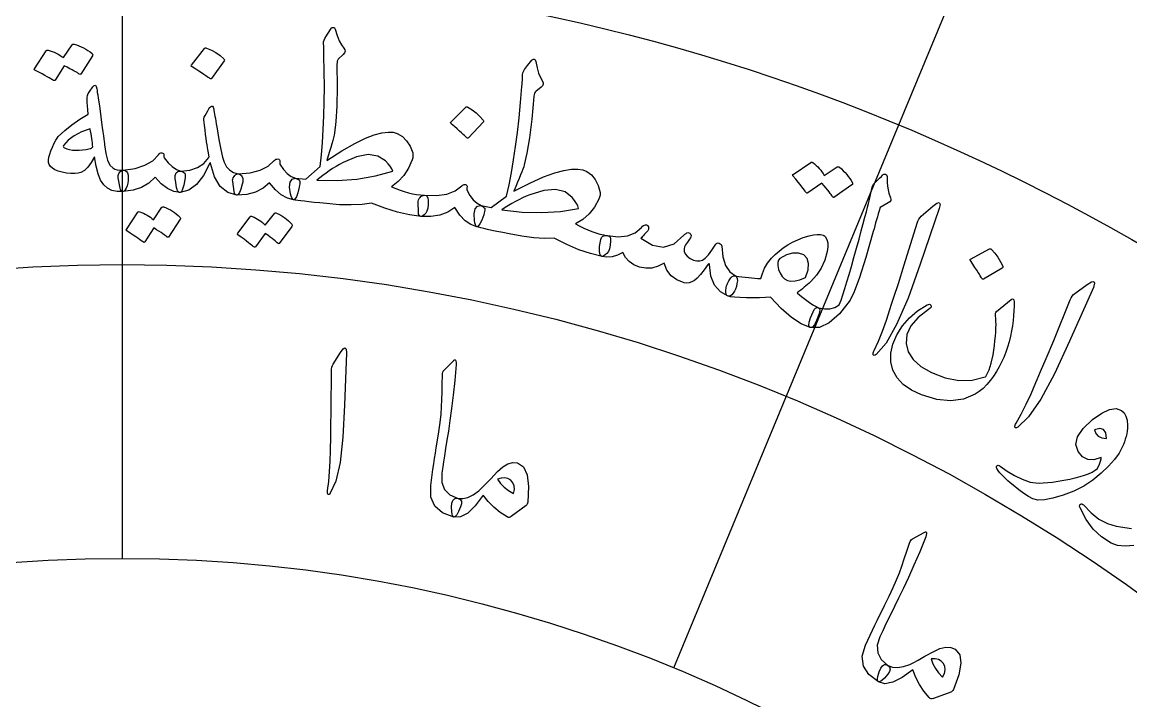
# Model space of a CAD drawing. Header units: millimetres. Extents: x -65 to 65, y -65 to 84.
# Drawn here: x -1.52 to 15.3, y 19.7 to 30 of the extents above; entities that cross this region are included whole.
import ezdxf

# ---------------------------------------------------------------- set-up
doc = ezdxf.new("R2010")
doc.units = ezdxf.units.MM
for name, color, linetype in [('ENGRAVE', 7, 'Continuous'), ('ENGRAVE_FINE', 8, 'Continuous'), ('GUIDE', 3, 'Continuous'), ('TEXT', 5, 'Continuous')]:
    doc.layers.add(name, color=color, linetype=linetype)

msp = doc.modelspace()

# ---------------------------------------------------------------- linework, layer by layer
at = {"layer": 'ENGRAVE'}
for radius in [57.525, 48.6086, 39.6922, 30.7759, 21.8595]:
    msp.add_circle((0, 0), radius, dxfattribs=at)
at = {"layer": 'ENGRAVE_FINE'}
for points in [[(15.1896, 36.6709), (11.7774, 28.4332)], [(0, 30.7759), (0, 21.8595)], [(11.7774, 28.4332), (8.3653, 20.1955)]]:
    msp.add_lwpolyline(points, dxfattribs=at)
for radius in [53.0668, 44.1504, 35.2341, 26.3177]:
    msp.add_circle((0, 0), radius, dxfattribs=at)
at = {"layer": 'GUIDE'}
msp.add_circle((0, 0), 59.475, dxfattribs=at)
at = {"layer": 'TEXT'}
for points in [[(3.7847, 27.2523), (3.6383, 27.232), (3.4752, 27.2241), (3.2952, 27.2282), (3.0981, 27.244), (2.9995, 27.2537), (2.9112, 27.2628), (2.8333, 27.2715), (2.7659, 27.2798), (2.7088, 27.2873), (2.662, 27.2938), (2.6255, 27.2991), (2.5994, 27.3034), (2.5863, 27.3126), (2.5744, 27.3304), (2.5637, 27.3566), (2.5543, 27.3914), (2.5392, 27.4954), (2.5467, 27.5695), (2.5771, 27.6138), (2.6303, 27.6281), (2.7838, 27.6167), (3.0026, 27.8089), (3.0215, 27.9863), (3.0374, 28.1733), (3.05, 28.3697), (3.0593, 28.5755), (3.0652, 28.7906), (3.0675, 29.0147), (3.0662, 29.2478), (3.0611, 29.49), (3.0609, 29.5246), (3.0606, 29.5556), (3.0602, 29.583), (3.0597, 29.6067), (3.0587, 29.6269), (3.0572, 29.6434), (3.055, 29.6564), (3.0522, 29.6658), (3.0558, 29.7), (3.0765, 29.7507), (3.1145, 29.8178), (3.17, 29.9013), (3.1773, 29.9101), (3.1852, 29.9161), (3.1939, 29.9192), (3.2032, 29.9196), (3.2122, 29.917), (3.2199, 29.9114), (3.2263, 29.9028), (3.2313, 29.8911), (3.262, 29.7968), (3.294, 29.7174), (3.3275, 29.6528), (3.3625, 29.603), (3.3773, 29.5804), (3.3805, 29.5572), (3.372, 29.5336), (3.3519, 29.5094), (3.2783, 29.4375), (3.2691, 29.4253), (3.2626, 29.4082), (3.259, 29.3863), (3.2582, 29.3595), (3.2618, 29.0145), (3.2562, 28.7252), (3.2421, 28.4915), (3.2197, 28.3135), (3.2134, 28.282), (3.2045, 28.2446), (3.1932, 28.2013), (3.1793, 28.1521), (3.1633, 28.0973), (3.1453, 28.037), (3.1253, 27.9712), (3.1035, 27.8999), (3.3305, 28.0446), (3.527, 28.1573), (3.692, 28.2387), (3.8246, 28.2894), (3.938, 28.3179), (4.0341, 28.3307), (4.1127, 28.3279), (4.1737, 28.3096), (4.2501, 28.2641), (4.3146, 28.1995), (4.367, 28.1161), (4.4073, 28.0137), (4.4116, 27.994), (4.4115, 27.9699), (4.407, 27.9415), (4.3982, 27.9087), (4.3434, 27.7827), (4.2732, 27.6724), (4.1876, 27.5776), (4.0867, 27.4982), (4.1511, 27.4717), (4.215, 27.4481), (4.2784, 27.4274), (4.3412, 27.4096), (4.4037, 27.3949), (4.4657, 27.3836), (4.5274, 27.3756), (4.5888, 27.3711), (4.6111, 27.3659), (4.6273, 27.3517), (4.6374, 27.3284), (4.6414, 27.296), (4.6421, 27.2295), (4.6361, 27.1747), (4.6236, 27.1316), (4.6045, 27.1001), (4.5819, 27.0766), (4.5627, 27.0603), (4.5471, 27.0512), (4.5349, 27.0494), (4.3582, 27.0729), (4.1745, 27.1147), (3.9835, 27.1745), (3.7847, 27.2523)], [(-0.7613, 29.6568), (-0.7567, 29.6614), (-0.75, 29.6643), (-0.7415, 29.6655), (-0.7309, 29.6648), (-0.6929, 29.6524), (-0.6562, 29.6385), (-0.6206, 29.6231), (-0.5862, 29.6064), (-0.5528, 29.588), (-0.5201, 29.5678), (-0.4882, 29.5457), (-0.457, 29.5217), (-0.4509, 29.5143), (-0.4482, 29.5064), (-0.4487, 29.498), (-0.4526, 29.4891), (-0.6293, 29.2104), (-0.6341, 29.2067), (-0.6414, 29.2065), (-0.6512, 29.2099), (-0.6633, 29.2169), (-0.6717, 29.2234), (-0.6854, 29.2322), (-0.7043, 29.2435), (-0.7284, 29.257), (-0.7581, 29.2732), (-0.7936, 29.292), (-0.8348, 29.3137), (-0.8819, 29.338), (-1.0182, 29.1197), (-1.0245, 29.1129), (-1.0329, 29.111), (-1.0434, 29.114), (-1.0559, 29.1219), (-1.0667, 29.1288), (-1.0838, 29.139), (-1.1071, 29.1527), (-1.1367, 29.1697), (-1.1731, 29.19), (-1.2167, 29.2136), (-1.2677, 29.2404), (-1.3259, 29.2705), (-1.3321, 29.2757), (-1.3349, 29.281), (-1.3345, 29.2865), (-1.3307, 29.2921), (-1.1559, 29.5642), (-1.1513, 29.569), (-1.1448, 29.5719), (-1.1362, 29.5732), (-1.1257, 29.5727), (-1.0934, 29.564), (-1.062, 29.5537), (-1.0315, 29.5418), (-1.002, 29.5282), (-0.9734, 29.5131), (-0.9457, 29.4969), (-0.919, 29.4795), (-0.8932, 29.461)], [(1.249, 29.6004), (1.254, 29.6047), (1.2608, 29.6071), (1.2694, 29.6077), (1.2799, 29.6063), (1.3528, 29.5745), (1.4209, 29.5364), (1.4843, 29.492), (1.5429, 29.4413), (1.5485, 29.4338), (1.5507, 29.4264), (1.5496, 29.4192), (1.5452, 29.4122), (1.3541, 29.1459), (1.3472, 29.1396), (1.3387, 29.1384), (1.3285, 29.1423), (1.3167, 29.1512), (1.3064, 29.1589), (1.2902, 29.1705), (1.268, 29.186), (1.2399, 29.2054), (1.2052, 29.2286), (1.1636, 29.2557), (1.1149, 29.2866), (1.0592, 29.3213), (1.0519, 29.327), (1.0483, 29.3325), (1.0485, 29.338), (1.0524, 29.3433)], [(6.554, 26.7219), (6.4064, 26.7166), (6.2433, 26.7254), (6.0647, 26.748), (5.8702, 26.7839), (5.7731, 26.8036), (5.6862, 26.8217), (5.6097, 26.8383), (5.5434, 26.8534), (5.4874, 26.8668), (5.4415, 26.878), (5.4057, 26.887), (5.3802, 26.894), (5.3681, 26.9045), (5.3581, 26.9234), (5.3502, 26.9506), (5.3444, 26.9861), (5.34, 27.0911), (5.355, 27.1641), (5.3898, 27.205), (5.4442, 27.2138), (5.5957, 27.1868), (5.833, 27.3555), (5.87, 27.5301), (5.9049, 27.7145), (5.9375, 27.9085), (5.9679, 28.1123), (5.9958, 28.3257), (6.021, 28.5484), (6.0436, 28.7804), (6.0632, 29.0218), (6.0667, 29.0563), (6.0695, 29.0872), (6.0719, 29.1144), (6.0738, 29.1381), (6.0749, 29.1582), (6.0751, 29.1749), (6.0743, 29.188), (6.0725, 29.1976), (6.0795, 29.2313), (6.1053, 29.2796), (6.15, 29.3425), (6.2137, 29.4198), (6.2219, 29.4278), (6.2304, 29.4329), (6.2393, 29.4352), (6.2486, 29.4346), (6.2573, 29.4312), (6.2644, 29.4248), (6.2698, 29.4155), (6.2737, 29.4034), (6.2945, 29.3065), (6.3182, 29.2242), (6.3449, 29.1565), (6.3747, 29.1034), (6.3871, 29.0794), (6.3879, 29.056), (6.377, 29.0334), (6.3545, 29.0114), (6.274, 28.9473), (6.2635, 28.9362), (6.2554, 28.9199), (6.2495, 28.8984), (6.246, 28.8718), (6.2142, 28.5283), (6.1791, 28.241), (6.1411, 28.0101), (6.1007, 27.8353), (6.0911, 27.8046), (6.0785, 27.7683), (6.0628, 27.7264), (6.044, 27.6789), (6.0224, 27.626), (5.9983, 27.5678), (5.9717, 27.5044), (5.9427, 27.4357), (6.1833, 27.5564), (6.3903, 27.6484), (6.5628, 27.7125), (6.6999, 27.7494), (6.8156, 27.7662), (6.9125, 27.7691), (6.9904, 27.7582), (7.0492, 27.7337), (7.1206, 27.6807), (7.1781, 27.6099), (7.2217, 27.5215), (7.2513, 27.4155), (7.2536, 27.3955), (7.251, 27.3715), (7.2437, 27.3437), (7.2315, 27.312), (7.1642, 27.1923), (7.083, 27.0897), (6.9881, 27.0042), (6.8796, 26.9355), (6.941, 26.9025), (7.0021, 26.8725), (7.0631, 26.8455), (7.1238, 26.8213), (7.1844, 26.8003), (7.245, 26.7827), (7.3055, 26.7685), (7.3661, 26.7577), (7.3877, 26.7503), (7.4024, 26.7345), (7.4101, 26.7103), (7.4107, 26.6776), (7.4046, 26.6114), (7.393, 26.5575), (7.3762, 26.5159), (7.354, 26.4865), (7.3291, 26.4655), (7.3084, 26.4512), (7.2918, 26.4438), (7.2795, 26.4432), (7.1062, 26.4847), (6.9278, 26.545), (6.7439, 26.6241), (6.554, 26.7219)], [(-0.4454, 29.0144), (-0.4237, 29.0374), (-0.4064, 29.0404), (-0.3936, 29.0233), (-0.3851, 28.9863), (-0.3822, 28.9639), (-0.3779, 28.9329), (-0.372, 28.8934), (-0.3646, 28.8452), (-0.356, 28.788), (-0.3464, 28.7213), (-0.3358, 28.6451), (-0.3242, 28.5594), (-0.3128, 28.4751), (-0.3027, 28.3997), (-0.2939, 28.3331), (-0.2863, 28.2753), (-0.28, 28.2265), (-0.275, 28.1871), (-0.2711, 28.1568), (-0.2686, 28.1359), (-0.2488, 28.004), (-0.2213, 27.9017), (-0.1862, 27.8288), (-0.1434, 27.7853), (-0.1133, 27.7684), (-0.077, 27.7575), (-0.0345, 27.7524), (0.0143, 27.753), (0.0431, 27.7483), (0.0652, 27.7339), (0.0806, 27.7101), (0.0892, 27.6768), (0.0922, 27.6367), (0.0907, 27.5962), (0.0848, 27.5552), (0.0745, 27.5138), (0.0613, 27.4785), (0.0469, 27.4522), (0.0311, 27.435), (0.0141, 27.4269), (-0.0785, 27.4277), (-0.1584, 27.4445), (-0.2257, 27.4776), (-0.2805, 27.5269), (-0.3271, 27.5996), (-0.3662, 27.6954), (-0.3978, 27.8143), (-0.4219, 27.9564), (-0.4714, 27.8689), (-0.5218, 27.7998), (-0.5732, 27.7492), (-0.6257, 27.717), (-0.6685, 27.7049), (-0.7191, 27.6993), (-0.7775, 27.7002), (-0.8436, 27.7076), (-0.9136, 27.7212), (-0.9726, 27.7378), (-1.0205, 27.7574), (-1.0574, 27.78), (-1.0877, 27.8086), (-1.1082, 27.8388), (-1.1189, 27.8708), (-1.1199, 27.9045), (-1.1132, 27.947), (-1.1008, 27.9942), (-1.0827, 28.0461), (-1.0588, 28.1028), (-1.0319, 28.1598), (-1.0081, 28.2053), (-0.9874, 28.2393), (-0.9699, 28.2619), (-0.8716, 28.3548), (-0.7632, 28.4423), (-0.6448, 28.524), (-0.5165, 28.6), (-0.5226, 28.6695), (-0.5272, 28.7294), (-0.5302, 28.7799), (-0.5316, 28.8209), (-0.5302, 28.8553), (-0.5244, 28.8863), (-0.5145, 28.9136), (-0.5002, 28.9374)], [(1.2364, 28.5163), (1.238, 28.5323), (1.2455, 28.5549), (1.2587, 28.584), (1.2779, 28.6197), (1.2981, 28.6535), (1.3149, 28.6806), (1.3281, 28.7011), (1.3378, 28.7149), (1.3555, 28.7254), (1.3697, 28.7225), (1.3805, 28.7061), (1.3879, 28.6762), (1.3912, 28.656), (1.3955, 28.6319), (1.4007, 28.6038), (1.4068, 28.5719), (1.4135, 28.5363), (1.4202, 28.4973), (1.427, 28.4549), (1.4337, 28.4091), (1.4672, 28.2178), (1.4971, 28.0647), (1.5237, 27.9498), (1.5473, 27.8732), (1.5844, 27.8051), (1.6322, 27.7531), (1.6906, 27.7172), (1.7597, 27.6972), (1.7796, 27.6919), (1.7964, 27.6821), (1.8103, 27.6681), (1.8212, 27.6497), (1.8295, 27.6259), (1.8322, 27.5999), (1.8294, 27.5715), (1.8211, 27.5407), (1.7997, 27.4658), (1.7789, 27.4127), (1.7587, 27.3813), (1.7391, 27.3717), (1.6008, 27.4117), (1.4886, 27.5053), (1.402, 27.653), (1.3409, 27.8549), (1.3379, 27.8621), (1.3351, 27.8651), (1.3326, 27.8641), (1.3303, 27.859), (1.2351, 27.6711), (1.128, 27.5343), (1.0088, 27.4482), (0.877, 27.4129), (0.8623, 27.4147), (0.8499, 27.4228), (0.8399, 27.4371), (0.8324, 27.4578), (0.826, 27.4872), (0.8193, 27.5243), (0.8124, 27.5692), (0.8053, 27.6217), (0.805, 27.6727), (0.8185, 27.7093), (0.846, 27.7313), (0.8874, 27.7389), (1.0256, 27.752), (1.143, 27.7903), (1.2399, 27.8539), (1.3163, 27.9431), (1.3182, 27.9548), (1.3162, 27.9794), (1.3103, 28.0169), (1.3004, 28.0672), (1.2942, 28.0984), (1.2877, 28.1367), (1.2808, 28.1824), (1.2735, 28.2353), (1.2656, 28.2953), (1.2568, 28.3622), (1.2471, 28.4358), (1.2364, 28.5163)], [(5.2135, 28.7077), (5.2189, 28.7114), (5.2259, 28.7129), (5.2344, 28.7122), (5.2444, 28.7095), (5.3112, 28.6682), (5.3724, 28.6213), (5.4282, 28.5688), (5.4784, 28.5108), (5.4827, 28.5026), (5.4839, 28.495), (5.4818, 28.488), (5.4766, 28.4816), (5.2535, 28.2435), (5.2459, 28.2382), (5.2374, 28.2382), (5.228, 28.2434), (5.2177, 28.2538), (5.2088, 28.2628), (5.1945, 28.2765), (5.175, 28.2948), (5.1502, 28.3178), (5.1196, 28.3454), (5.0827, 28.3778), (5.0395, 28.415), (4.99, 28.4568), (4.9836, 28.4635), (4.9808, 28.4695), (4.9818, 28.4748), (4.9864, 28.4795)], [(-0.4869, 28.3795), (-0.6186, 28.3318), (-0.7295, 28.2737), (-0.8196, 28.2053), (-0.8891, 28.1268), (-0.8935, 28.1162), (-0.893, 28.1067), (-0.8875, 28.0983), (-0.877, 28.0909), (-0.8387, 28.0759), (-0.7974, 28.0647), (-0.7531, 28.0574), (-0.7057, 28.054), (-0.6553, 28.0545), (-0.6017, 28.0587), (-0.5451, 28.0668), (-0.4853, 28.0786), (-0.4761, 28.0818), (-0.4665, 28.0871), (-0.4564, 28.0948), (-0.4459, 28.1047), (-0.4485, 28.1343), (-0.4519, 28.1653), (-0.4559, 28.1976), (-0.4607, 28.2313), (-0.4661, 28.2663), (-0.4723, 28.3027), (-0.4792, 28.3404), (-0.4869, 28.3795)], [(0.8874, 27.7389), (0.9155, 27.7287), (0.936, 27.7182), (0.9488, 27.7076), (0.954, 27.6968), (0.9562, 27.6804), (0.9564, 27.6604), (0.9547, 27.6369), (0.9511, 27.6098), (0.9345, 27.5231), (0.9167, 27.4614), (0.8975, 27.4247), (0.877, 27.4129), (0.782, 27.4296), (0.6875, 27.4736), (0.5933, 27.5448), (0.4991, 27.6434), (0.406, 27.5564), (0.2942, 27.4914), (0.1637, 27.4484), (0.0141, 27.4269), (-0.002, 27.4303), (-0.0151, 27.4405), (-0.0251, 27.4575), (-0.0319, 27.4812), (-0.0606, 27.6334), (-0.0638, 27.6504), (-0.0625, 27.6687), (-0.0567, 27.6884), (-0.0465, 27.7095), (-0.0347, 27.7258), (-0.0206, 27.7385), (-0.0043, 27.7476), (0.0143, 27.753), (0.1952, 27.7795), (0.3445, 27.827), (0.4623, 27.896), (0.5487, 27.9869), (0.5588, 27.9993), (0.5707, 28.0082), (0.5844, 28.0133), (0.5998, 28.0148), (0.614, 28.0125), (0.624, 28.0061), (0.6299, 27.9958), (0.6316, 27.9815), (0.6317, 27.9679), (0.6328, 27.9561), (0.6348, 27.9461), (0.6378, 27.9378), (0.6966, 27.8633), (0.7577, 27.8052), (0.8213, 27.7638), (0.8874, 27.7389)], [(3.9946, 27.8925), (3.8781, 27.9665), (3.7314, 27.9874), (3.5554, 27.9546), (3.3512, 27.8676), (3.2973, 27.8386), (3.2445, 27.8081), (3.1928, 27.776), (3.1421, 27.7424), (3.0926, 27.7076), (3.0443, 27.6722), (2.9971, 27.6361), (2.9512, 27.5993), (3.2634, 27.5956), (3.5598, 27.617), (3.8409, 27.6639), (4.1075, 27.7369), (4.0906, 27.7728), (4.0662, 27.8107), (4.0342, 27.8506), (3.9946, 27.8925)], [(2.6303, 27.6281), (2.6577, 27.6162), (2.6775, 27.6045), (2.6896, 27.5931), (2.6941, 27.5819), (2.6952, 27.5654), (2.6941, 27.5455), (2.691, 27.5221), (2.6857, 27.4954), (2.6637, 27.4099), (2.642, 27.3494), (2.6206, 27.3139), (2.5994, 27.3034), (2.5056, 27.3261), (2.414, 27.3759), (2.3245, 27.453), (2.2367, 27.5573), (2.1383, 27.4763), (2.0227, 27.4185), (1.8897, 27.3837), (1.7391, 27.3717), (1.7232, 27.3761), (1.7108, 27.3871), (1.7019, 27.4047), (1.6965, 27.4288), (1.6775, 27.5825), (1.6754, 27.5996), (1.6778, 27.6179), (1.6848, 27.6372), (1.6964, 27.6576), (1.7092, 27.6731), (1.724, 27.6849), (1.7409, 27.693), (1.7597, 27.6972), (1.942, 27.7123), (2.094, 27.7503), (2.2159, 27.8117), (2.3078, 27.8969), (2.3187, 27.9088), (2.3312, 27.9168), (2.3451, 27.9211), (2.3606, 27.9216), (2.3746, 27.9184), (2.3842, 27.9114), (2.3894, 27.9008), (2.3902, 27.8864), (2.3895, 27.8728), (2.3898, 27.8609), (2.3912, 27.8508), (2.3937, 27.8424), (2.4476, 27.7643), (2.505, 27.7025), (2.5658, 27.6572), (2.6303, 27.6281)], [(10.8496, 27.8022), (10.8557, 27.8046), (10.863, 27.8047), (10.8714, 27.8024), (10.8809, 27.7977), (10.9113, 27.7714), (10.94, 27.7443), (10.9671, 27.7163), (10.9925, 27.6875), (11.0163, 27.6575), (11.0388, 27.6261), (11.0599, 27.5933), (11.0795, 27.559), (11.0823, 27.5499), (11.0818, 27.5415), (11.078, 27.534), (11.0709, 27.5273), (10.7991, 27.3392), (10.7932, 27.3376), (10.7863, 27.3403), (10.7786, 27.3473), (10.77, 27.3584), (10.7648, 27.3677), (10.7555, 27.3812), (10.7424, 27.3989), (10.7252, 27.4208), (10.7039, 27.4472), (10.6784, 27.4785), (10.6485, 27.5145), (10.6142, 27.5552), (10.4032, 27.407), (10.3947, 27.4032), (10.3861, 27.4048), (10.3776, 27.4116), (10.3691, 27.4238), (10.3617, 27.4343), (10.3498, 27.4504), (10.3335, 27.4721), (10.3126, 27.4993), (10.2867, 27.5322), (10.2554, 27.5709), (10.2186, 27.6155), (10.1762, 27.666), (10.1725, 27.6731), (10.1719, 27.6791), (10.1744, 27.684), (10.1801, 27.6877), (10.4477, 27.8705), (10.4538, 27.8731), (10.461, 27.8733), (10.4695, 27.8711), (10.479, 27.8665), (10.5056, 27.8459), (10.5308, 27.8242), (10.5544, 27.8013), (10.5765, 27.7773), (10.5972, 27.7523), (10.6166, 27.7266), (10.6347, 27.7001), (10.6514, 27.673)], [(11.4076, 27.5504), (11.4543, 27.5951), (11.491, 27.6306), (11.5177, 27.657), (11.5343, 27.6744), (11.546, 27.685), (11.558, 27.691), (11.5702, 27.6925), (11.5826, 27.6896), (11.5949, 27.682), (11.6032, 27.6711), (11.6075, 27.657), (11.6078, 27.6397), (11.6073, 27.5556), (11.6153, 27.4763), (11.6319, 27.4016), (11.6571, 27.3316), (11.6633, 27.31), (11.6593, 27.2903), (11.6451, 27.2724), (11.6209, 27.2564), (11.4998, 27.1858), (11.4854, 27.1372), (11.4714, 27.0896), (11.4577, 27.0427), (11.4444, 26.9967), (11.4314, 26.9515), (11.4187, 26.9072), (11.4064, 26.8637), (11.3944, 26.8211), (11.2825, 26.4266), (11.186, 26.122), (11.106, 25.9069), (11.043, 25.7811), (10.8805, 25.5734), (10.726, 25.4344), (10.5795, 25.364), (10.4403, 25.3621), (10.437, 25.3634), (10.4337, 25.3648), (10.4305, 25.3661), (10.4272, 25.3675), (10.4155, 25.3943), (10.4207, 25.4426), (10.4428, 25.5124), (10.4818, 25.6036), (10.4988, 25.6363), (10.5183, 25.6572), (10.5401, 25.6663), (10.5644, 25.6637), (10.6554, 25.6459), (10.7381, 25.6475), (10.8126, 25.6685), (10.879, 25.7091), (10.9058, 25.7802), (10.9343, 25.8618), (10.9645, 25.954), (10.9965, 26.0568), (11.0301, 26.1698), (11.0654, 26.2923), (11.1023, 26.4244), (11.1408, 26.5662), (11.1796, 26.7051), (11.214, 26.8302), (11.2439, 26.9415), (11.2694, 27.0388), (11.291, 27.1221), (11.3092, 27.191), (11.324, 27.2457), (11.3353, 27.2861), (11.3791, 27.4916), (11.3858, 27.5109), (11.3928, 27.5271), (11.4001, 27.5403), (11.4076, 27.5504)], [(5.4442, 27.2138), (5.4702, 27.1991), (5.4887, 27.1855), (5.4996, 27.1729), (5.5029, 27.1613), (5.5023, 27.1448), (5.4992, 27.1251), (5.4937, 27.1022), (5.4857, 27.0761), (5.4551, 26.9933), (5.4273, 26.9354), (5.4024, 26.9023), (5.3802, 26.894), (5.2892, 26.9261), (5.2032, 26.9851), (5.1221, 27.0709), (5.0454, 27.1837), (4.9393, 27.1132), (4.8183, 27.0675), (4.6825, 27.0465), (4.5314, 27.05), (4.516, 27.056), (4.5048, 27.0682), (4.4978, 27.0866), (4.4949, 27.1112), (4.4917, 27.266), (4.4914, 27.2832), (4.4957, 27.3011), (4.5046, 27.3196), (4.5182, 27.3387), (4.5325, 27.3529), (4.5485, 27.3631), (4.5661, 27.3693), (4.5853, 27.3716), (4.7681, 27.368), (4.9232, 27.3902), (5.0507, 27.4389), (5.1509, 27.5143), (5.163, 27.5249), (5.1762, 27.5316), (5.1905, 27.5345), (5.2059, 27.5334), (5.2195, 27.5287), (5.2284, 27.5208), (5.2324, 27.5097), (5.2318, 27.4953), (5.2297, 27.4819), (5.2288, 27.47), (5.2292, 27.4598), (5.2307, 27.4512), (5.2764, 27.368), (5.3271, 27.3007), (5.383, 27.2493), (5.4442, 27.2138)], [(6.8284, 27.3372), (6.7201, 27.4228), (6.5763, 27.4585), (6.3979, 27.4439), (6.1858, 27.3782), (6.1292, 27.355), (6.0736, 27.33), (6.0188, 27.3034), (5.965, 27.2751), (5.9122, 27.2456), (5.8605, 27.2153), (5.8099, 27.1842), (5.7604, 27.1524), (6.0707, 27.1167), (6.3676, 27.1076), (6.6521, 27.1255), (6.9248, 27.1708), (6.9117, 27.2083), (6.8913, 27.2485), (6.8635, 27.2915), (6.8284, 27.3372)], [(12.2977, 27.2045), (12.359, 27.2504), (12.3957, 27.2596), (12.4079, 27.2322), (12.3954, 27.1682), (12.105, 26.3246), (11.9229, 25.8084), (11.7503, 25.4086), (11.5891, 25.1243), (11.4401, 24.955), (11.4221, 24.9438), (11.4087, 24.9395), (11.3999, 24.942), (11.3957, 24.9514), (11.3945, 24.9636), (11.3962, 24.978), (11.4008, 24.9946), (11.4084, 25.0133), (11.4735, 25.1561), (11.5361, 25.3106), (11.5959, 25.4767), (11.6529, 25.6546), (11.6686, 25.7007), (11.7096, 25.8258), (11.7757, 26.0301), (11.8665, 26.3137), (12.0597, 26.946), (12.0722, 26.9786), (12.0871, 27.0072), (12.1044, 27.0318), (12.124, 27.0522)], [(0.6032, 27.1883), (0.6076, 27.1927), (0.6138, 27.1953), (0.6217, 27.196), (0.6314, 27.1949), (0.6656, 27.1807), (0.6986, 27.1651), (0.7305, 27.1482), (0.7612, 27.1299), (0.7909, 27.11), (0.8199, 27.0883), (0.8481, 27.0648), (0.8755, 27.0394), (0.8808, 27.0318), (0.8829, 27.0238), (0.882, 27.0154), (0.878, 27.0067), (0.7035, 26.7363), (0.6989, 26.7328), (0.6922, 26.733), (0.6835, 26.7368), (0.6727, 26.7443), (0.6653, 26.7512), (0.6532, 26.7607), (0.6365, 26.7728), (0.615, 26.7874), (0.5886, 26.8049), (0.557, 26.8254), (0.5203, 26.8489), (0.4783, 26.8754), (0.3438, 26.6636), (0.3377, 26.6571), (0.33, 26.6556), (0.3206, 26.6591), (0.3095, 26.6677), (0.2999, 26.675), (0.2848, 26.6861), (0.264, 26.7008), (0.2377, 26.7191), (0.2054, 26.7411), (0.1665, 26.7668), (0.1211, 26.796), (0.0692, 26.8288), (0.0638, 26.8343), (0.0614, 26.8397), (0.0621, 26.8451), (0.0658, 26.8506), (0.2377, 27.1142), (0.2422, 27.1187), (0.2483, 27.1213), (0.2562, 27.1222), (0.2658, 27.1212), (0.295, 27.111), (0.3233, 27.0992), (0.3506, 27.0859), (0.377, 27.0709), (0.4025, 27.0546), (0.4271, 27.0371), (0.4508, 27.0185), (0.4735, 26.9987)], [(2.3119, 27.0965), (2.3167, 27.1006), (2.323, 27.1028), (2.331, 27.103), (2.3405, 27.1013), (2.3738, 27.085), (2.4057, 27.0674), (2.4365, 27.0485), (2.466, 27.0283), (2.4944, 27.0066), (2.5219, 26.9831), (2.5486, 26.9579), (2.5744, 26.9308), (2.5791, 26.9229), (2.5808, 26.9148), (2.5793, 26.9065), (2.5748, 26.898), (2.3837, 26.6391), (2.3789, 26.6359), (2.3722, 26.6365), (2.3637, 26.6409), (2.3534, 26.6491), (2.3465, 26.6564), (2.335, 26.6666), (2.3191, 26.6797), (2.2985, 26.6957), (2.2733, 26.7148), (2.2431, 26.7373), (2.2079, 26.763), (2.1677, 26.7921), (2.0201, 26.5892), (2.0137, 26.5831), (2.0058, 26.5821), (1.9966, 26.5862), (1.9861, 26.5954), (1.977, 26.6033), (1.9626, 26.6153), (1.9428, 26.6313), (1.9177, 26.6513), (1.8868, 26.6753), (1.8497, 26.7033), (1.8062, 26.7354), (1.7564, 26.7714), (1.7514, 26.7771), (1.7493, 26.7827), (1.7503, 26.7881), (1.7544, 26.7933), (1.9426, 27.0455), (1.9473, 27.0497), (1.9536, 27.052), (1.9615, 27.0523), (1.971, 27.0507), (1.9995, 27.0388), (2.027, 27.0253), (2.0534, 27.0102), (2.0789, 26.9936), (2.1033, 26.9757), (2.1268, 26.9567), (2.1492, 26.9366), (2.1707, 26.9155)], [(7.8767, 26.8838), (7.8931, 26.8996), (7.9092, 26.9111), (7.9251, 26.9185), (7.9406, 26.9217), (7.9549, 26.9206), (7.9669, 26.9149), (7.9766, 26.9047), (7.9841, 26.89), (7.9871, 26.8723), (7.9835, 26.8533), (7.9735, 26.8329), (7.9569, 26.8111), (7.9464, 26.8007), (7.936, 26.7899), (7.9257, 26.7785), (7.9155, 26.7666), (7.905, 26.7546), (7.8939, 26.7428), (7.8822, 26.7311), (7.8698, 26.7197), (8.0473, 26.6126), (8.2143, 26.5845), (8.3722, 26.6356), (8.5217, 26.7663), (8.5383, 26.7817), (8.554, 26.7931), (8.569, 26.8004), (8.5831, 26.8037), (8.5975, 26.8025), (8.6096, 26.7971), (8.6195, 26.7878), (8.6271, 26.7744), (8.6308, 26.7584), (8.6288, 26.7415), (8.6214, 26.7234), (8.6083, 26.7043), (8.5742, 26.6589), (8.5488, 26.6197), (8.5321, 26.5868), (8.524, 26.5601), (8.5237, 26.5186), (8.5389, 26.4801), (8.5696, 26.4447), (8.6158, 26.4123), (8.6693, 26.3872), (8.7185, 26.3748), (8.7635, 26.3751), (8.8042, 26.3883), (8.8459, 26.4181), (8.8935, 26.4683), (8.9473, 26.5389), (9.0071, 26.6298), (9.015, 26.6405), (9.0261, 26.6464), (9.0403, 26.6473), (9.0576, 26.6433), (9.0742, 26.6357), (9.0862, 26.6259), (9.0936, 26.6138), (9.0963, 26.5995), (9.1147, 26.4358), (9.1554, 26.3059), (9.2186, 26.2097), (9.3047, 26.1468), (9.3216, 26.1311), (9.3311, 26.1066), (9.3332, 26.0731), (9.3277, 26.0308), (9.3186, 25.9862), (9.3062, 25.9471), (9.2906, 25.9135), (9.2718, 25.8853), (9.2508, 25.8608), (9.2311, 25.845), (9.2126, 25.8379), (9.1953, 25.8395), (9.0751, 25.9057), (8.9876, 26.0074), (8.9324, 26.1449), (8.9094, 26.3186), (8.9084, 26.3275), (8.9052, 26.3314), (8.8999, 26.3304), (8.8924, 26.3243), (8.8281, 26.2372), (8.7717, 26.167), (8.7229, 26.1138), (8.6819, 26.0776), (8.6429, 26.055), (8.6037, 26.0415), (8.5643, 26.0371), (8.5247, 26.0418), (8.4151, 26.0857), (8.3283, 26.1499), (8.2638, 26.2347), (8.2217, 26.3403), (8.1301, 26.2924), (8.0373, 26.2664), (7.9431, 26.2624), (7.8473, 26.2803), (7.7606, 26.3152), (7.6901, 26.3635), (7.6359, 26.4253), (7.5977, 26.5006), (7.5131, 26.4604), (7.4314, 26.4376), (7.3524, 26.4322), (7.2761, 26.4441), (7.2509, 26.4668), (7.2401, 26.517), (7.2436, 26.5947), (7.2614, 26.6999), (7.2735, 26.7302), (7.2945, 26.75), (7.3242, 26.7595), (7.3626, 26.7586), (7.5252, 26.7402), (7.6649, 26.7547), (7.7821, 26.8024), (7.8767, 26.8838)], [(10.636, 26.7645), (10.6409, 26.7624), (10.6453, 26.7603), (10.6492, 26.7582), (10.6526, 26.756), (10.6557, 26.7536), (10.6587, 26.7511), (10.6616, 26.7484), (10.6644, 26.7454), (10.6899, 26.6999), (10.7038, 26.6467), (10.706, 26.586), (10.6967, 26.5177), (10.6589, 26.3866), (10.6043, 26.2668), (10.5332, 26.158), (10.4457, 26.0601), (10.4227, 26.038), (10.3989, 26.0163), (10.3744, 25.9949), (10.349, 25.9738), (10.3228, 25.9531), (10.2957, 25.9326), (10.2679, 25.9124), (10.2393, 25.8926), (10.2832, 25.8548), (10.3261, 25.8195), (10.368, 25.7868), (10.4089, 25.7565), (10.4489, 25.7289), (10.4882, 25.7042), (10.5267, 25.6825), (10.5644, 25.6637), (10.5772, 25.6523), (10.5823, 25.6318), (10.5797, 25.6023), (10.5695, 25.5636), (10.5361, 25.4688), (10.5034, 25.4037), (10.4715, 25.3681), (10.4403, 25.3621), (10.3002, 25.4203), (10.1537, 25.5172), (9.9998, 25.6527), (9.8377, 25.8269), (9.7583, 25.8202), (9.671, 25.8162), (9.5759, 25.8149), (9.4731, 25.8162), (9.3713, 25.8196), (9.2905, 25.8247), (9.2308, 25.8317), (9.192, 25.8407), (9.1749, 25.8521), (9.1636, 25.8719), (9.1582, 25.9003), (9.1585, 25.9371), (9.1609, 25.9575), (9.1647, 25.9772), (9.1699, 25.9965), (9.1767, 26.0153), (9.1845, 26.0337), (9.1929, 26.0518), (9.2019, 26.0698), (9.2116, 26.0875), (9.2339, 26.1185), (9.2563, 26.139), (9.2788, 26.1488), (9.3013, 26.148), (9.3527, 26.1396), (9.4031, 26.1323), (9.4524, 26.1259), (9.5008, 26.1205), (9.5485, 26.116), (9.5961, 26.1122), (9.6434, 26.1091), (9.6907, 26.1067), (9.7126, 26.1853), (9.7467, 26.2628), (9.7929, 26.3392), (9.8514, 26.4143), (9.9067, 26.4717), (9.9663, 26.5251), (10.0302, 26.5744), (10.0984, 26.6195), (10.1713, 26.6604), (10.2494, 26.6967), (10.3327, 26.7284), (10.4213, 26.7555), (10.488, 26.7703), (10.546, 26.7767), (10.5954, 26.7748), (10.636, 26.7645)], [(10.3407, 26.468), (10.2589, 26.4947), (10.1711, 26.4938), (10.0773, 26.4654), (9.9778, 26.4094), (9.9558, 26.3867), (9.9454, 26.3519), (9.9463, 26.3051), (9.9587, 26.2462), (9.9817, 26.1865), (10.0115, 26.1387), (10.0482, 26.1028), (10.0918, 26.0787), (10.1455, 26.0674), (10.2089, 26.071), (10.2822, 26.0897), (10.3656, 26.1232), (10.4055, 26.238), (10.4147, 26.3337), (10.3931, 26.4104), (10.3407, 26.468)], [(13.1563, 26.5574), (13.1626, 26.5594), (13.1698, 26.5588), (13.1779, 26.5558), (13.1869, 26.5503), (13.2407, 26.4917), (13.2875, 26.4292), (13.3275, 26.3628), (13.3605, 26.2928), (13.3625, 26.2836), (13.3616, 26.276), (13.3577, 26.2698), (13.3508, 26.2652), (13.068, 26.0994), (13.0592, 26.0964), (13.0509, 26.0988), (13.0432, 26.1065), (13.036, 26.1194), (13.0297, 26.1307), (13.0196, 26.1478), (13.0056, 26.171), (12.9877, 26.2001), (12.9654, 26.2354), (12.9384, 26.277), (12.9064, 26.325), (12.8696, 26.3794), (12.8651, 26.3876), (12.8641, 26.3941), (12.8665, 26.399), (12.8723, 26.4022)], [(14.6415, 26.0182), (14.7065, 26.0585), (14.744, 26.0645), (14.7537, 26.0361), (14.7356, 25.9734), (14.3721, 25.1586), (14.1454, 24.6605), (13.9383, 24.2773), (13.7528, 24.0083), (13.5894, 23.8527), (13.5705, 23.8432), (13.5568, 23.8401), (13.5482, 23.8434), (13.5449, 23.8531), (13.5447, 23.8654), (13.5477, 23.8796), (13.5538, 23.8957), (13.5629, 23.9137), (13.6404, 24.0502), (13.7163, 24.1985), (13.7905, 24.3588), (13.8629, 24.5309), (13.8826, 24.5755), (13.9345, 24.6966), (14.0182, 24.8943), (14.1336, 25.1688), (14.3817, 25.7816), (14.397, 25.813), (14.4143, 25.8402), (14.4337, 25.8631), (14.455, 25.8818)], [(13.5333, 25.7548), (13.5326, 25.6861), (13.5296, 25.6154), (13.5245, 25.5428), (13.5171, 25.4682), (13.5069, 25.3916), (13.4932, 25.3127), (13.476, 25.2315), (13.4554, 25.148), (13.4322, 25.0662), (13.4056, 24.9871), (13.3756, 24.9105), (13.3423, 24.8364), (13.3056, 24.7648), (13.2654, 24.6952), (13.2218, 24.6278), (13.1747, 24.5624), (13.1197, 24.4968), (13.0622, 24.4397), (13.0024, 24.391), (12.9401, 24.3508), (12.7632, 24.2775), (12.5693, 24.2517), (12.358, 24.2729), (12.1285, 24.3406), (11.9742, 24.4121), (11.8503, 24.4984), (11.7569, 24.5999), (11.6936, 24.717), (11.6634, 24.8429), (11.6627, 24.9737), (11.6919, 25.1096), (11.7513, 25.2504), (11.8381, 25.3883), (11.9435, 25.5106), (12.0676, 25.6169), (12.2108, 25.7071), (12.2308, 25.7156), (12.2474, 25.7178), (12.2604, 25.7136), (12.2699, 25.703), (12.276, 25.6876), (12.2722, 25.6718), (12.2587, 25.6557), (12.2353, 25.6392), (12.0766, 25.5158), (11.9672, 25.3883), (11.9065, 25.2574), (11.8938, 25.1234), (11.9256, 24.9959), (12.0002, 24.8798), (12.1175, 24.7744), (12.2775, 24.6793), (12.488, 24.5987), (12.6934, 24.5609), (12.8947, 24.5661), (13.0925, 24.6145), (13.0975, 24.6172), (13.1028, 24.6224), (13.1084, 24.63), (13.1142, 24.6399), (13.1523, 24.7226), (13.1849, 24.825), (13.212, 24.9473), (13.2333, 25.0895), (13.2412, 25.1625), (13.2476, 25.2309), (13.2525, 25.2947), (13.2559, 25.3539), (13.2576, 25.4084), (13.2571, 25.458), (13.2546, 25.5029), (13.25, 25.5429), (13.2486, 25.5633), (13.2506, 25.5803), (13.2562, 25.5941), (13.2652, 25.6044), (13.4885, 25.7906), (13.5051, 25.7995), (13.5181, 25.7965), (13.5275, 25.7816), (13.5333, 25.7548)], [(3.3094, 24.9837), (3.3499, 25.0384), (3.3789, 25.0557), (3.3964, 25.0354), (3.4022, 24.9777), (3.3715, 24.1853), (3.3488, 23.6993), (3.3044, 23.3147), (3.24, 23.0314), (3.1567, 22.8491), (3.1442, 22.835), (3.1339, 22.8279), (3.1258, 22.8278), (3.1198, 22.8347), (3.1156, 22.8448), (3.1134, 22.8575), (3.1131, 22.8728), (3.1147, 22.8906), (3.1336, 23.0289), (3.1472, 23.1764), (3.1555, 23.3331), (3.1584, 23.4991), (3.1599, 23.5424), (3.1627, 23.6594), (3.1665, 23.8503), (3.171, 24.1149), (3.1729, 24.7026), (3.1752, 24.7336), (3.1805, 24.7617), (3.1889, 24.787), (3.2004, 24.8095)], [(5.0243, 24.8604), (5.0328, 24.8685), (5.0402, 24.8736), (5.0466, 24.8756), (5.0519, 24.8745), (5.0591, 24.8687), (5.0637, 24.8548), (5.0659, 24.8328), (5.0654, 24.8027), (5.0449, 24.5613), (5.0225, 24.3388), (4.9985, 24.1351), (4.973, 23.9502), (4.9484, 23.7926), (4.9265, 23.6514), (4.9072, 23.5264), (4.8907, 23.4178), (4.8767, 23.3255), (4.8651, 23.2495), (4.8558, 23.19), (4.8489, 23.1468), (4.8499, 23.0128), (4.8914, 22.9057), (4.973, 22.825), (5.0949, 22.7705), (5.1283, 22.7531), (5.146, 22.726), (5.148, 22.6892), (5.1344, 22.6427), (5.1032, 22.5718), (5.0756, 22.5222), (5.0518, 22.4942), (5.0316, 22.4876), (4.8593, 22.5505), (4.7434, 22.6505), (4.6836, 22.7883), (4.6803, 22.9645), (4.6907, 23.0463), (4.7017, 23.1282), (4.7133, 23.2102), (4.7256, 23.2923), (4.7382, 23.3744), (4.751, 23.4568), (4.7641, 23.5393), (4.7774, 23.622), (4.8029, 23.7796), (4.8228, 23.9221), (4.837, 24.0496), (4.8455, 24.1619), (4.8505, 24.2705), (4.8542, 24.3865), (4.8567, 24.5099), (4.8577, 24.6407), (4.8591, 24.664), (4.8638, 24.6846), (4.8719, 24.7025), (4.8834, 24.7177)], [(14.7241, 23.9686), (14.8612, 24.0645), (14.98, 24.1194), (15.0804, 24.1332), (15.162, 24.1061), (15.2015, 24.0705), (15.2296, 24.0205), (15.2463, 23.9563), (15.2515, 23.8777), (15.2506, 23.8348), (15.2468, 23.7925), (15.2402, 23.751), (15.2308, 23.7102), (15.219, 23.6696), (15.2053, 23.6286), (15.1896, 23.5872), (15.1721, 23.5454), (15.1245, 23.4578), (15.0556, 23.3629), (14.9655, 23.2606), (14.8545, 23.1508), (14.7273, 23.0447), (14.5886, 22.954), (14.4387, 22.8782), (14.2775, 22.8171), (14.1221, 22.7727), (13.994, 22.7488), (13.8929, 22.7456), (13.8186, 22.7636), (13.753, 22.7985), (13.6809, 22.8445), (13.6024, 22.9014), (13.5172, 22.9691), (13.4748, 23.0049), (13.4362, 23.0391), (13.4014, 23.0718), (13.3703, 23.103), (13.3427, 23.1325), (13.3181, 23.1598), (13.2965, 23.1852), (13.278, 23.2085), (13.2685, 23.2249), (13.2639, 23.2395), (13.2643, 23.2523), (13.2696, 23.2634), (13.2803, 23.2713), (13.2922, 23.2734), (13.3052, 23.2696), (13.3194, 23.2599), (13.4281, 23.1817), (13.5401, 23.1153), (13.6557, 23.0609), (13.775, 23.0184), (13.8143, 23.0093), (13.8607, 23.0039), (13.9141, 23.0021), (13.9746, 23.0038), (14.0422, 23.009), (14.117, 23.0177), (14.199, 23.0298), (14.2882, 23.0452), (14.3775, 23.0628), (14.4595, 23.0815), (14.5343, 23.1014), (14.6018, 23.1226), (14.6619, 23.1454), (14.7145, 23.1702), (14.7597, 23.1971), (14.7973, 23.226), (14.8257, 23.288), (14.8441, 23.3359), (14.8524, 23.3698), (14.8507, 23.3896), (14.7431, 23.3551), (14.6493, 23.3593), (14.5689, 23.4023), (14.5017, 23.4842), (14.4699, 23.5905), (14.496, 23.7068), (14.5805, 23.8329), (14.7241, 23.9686)], [(14.9329, 23.6807), (14.9223, 23.764), (14.8882, 23.8136), (14.831, 23.8296), (14.7507, 23.8117), (14.7708, 23.7534), (14.8078, 23.7122), (14.8618, 23.688), (14.9329, 23.6807)], [(5.9982, 23.3086), (6.0885, 23.2481), (6.1447, 23.1288), (6.1663, 22.9509), (6.1532, 22.7146), (6.1506, 22.698), (6.1458, 22.684), (6.1388, 22.6728), (6.1296, 22.6642), (5.9032, 22.4945), (5.8881, 22.4845), (5.8724, 22.4801), (5.8561, 22.4812), (5.8393, 22.4879), (5.7348, 22.5572), (5.6394, 22.6351), (5.5531, 22.722), (5.4757, 22.8178), (5.3565, 22.6564), (5.243, 22.5475), (5.1349, 22.4912), (5.0316, 22.4876), (5.0216, 22.4941), (5.0131, 22.509), (5.006, 22.5323), (5.0003, 22.5638), (4.9974, 22.6395), (5.0034, 22.6984), (5.0181, 22.7405), (5.0418, 22.7658), (5.0534, 22.7705), (5.0661, 22.7728), (5.08, 22.7728), (5.0949, 22.7705), (5.1682, 22.7668), (5.2449, 22.7843), (5.3251, 22.8232), (5.4091, 22.8833), (5.4485, 22.9203), (5.5093, 22.982), (5.5917, 23.0682), (5.6961, 23.1786), (5.7744, 23.2493), (5.8509, 23.2945), (5.9256, 23.3143), (5.9982, 23.3086)], [(5.6936, 23.0598), (5.7403, 22.9964), (5.7967, 22.9394), (5.8628, 22.889), (5.9386, 22.8449), (5.9501, 22.9074), (5.9465, 22.9618), (5.9277, 23.008), (5.8938, 23.046), (5.8501, 23.0723), (5.8021, 23.0834), (5.7499, 23.0792), (5.6936, 23.0598)], [(12.1689, 22.2531), (12.1794, 22.2583), (12.188, 22.261), (12.1947, 22.261), (12.1994, 22.2584), (12.2046, 22.2507), (12.2049, 22.2361), (12.2004, 22.2144), (12.1911, 22.1858), (12.0999, 21.9614), (12.0126, 21.7555), (11.9292, 21.568), (11.85, 21.399), (11.7799, 21.2558), (11.7171, 21.1274), (11.6616, 21.0138), (11.6137, 20.9149), (11.5729, 20.8309), (11.5393, 20.7619), (11.5128, 20.7077), (11.4934, 20.6685), (11.4546, 20.5403), (11.4624, 20.4257), (11.5165, 20.3245), (11.6168, 20.2362), (11.6435, 20.2097), (11.6523, 20.1786), (11.6433, 20.1428), (11.6166, 20.1025), (11.5657, 20.044), (11.5248, 20.0048), (11.4937, 19.9851), (11.4724, 19.9848), (11.3265, 20.096), (11.2454, 20.2259), (11.2292, 20.3752), (11.2783, 20.5445), (11.3125, 20.6195), (11.3473, 20.6944), (11.3827, 20.7693), (11.4187, 20.844), (11.4551, 20.9188), (11.4918, 20.9936), (11.5287, 21.0685), (11.5659, 21.1435), (11.6371, 21.2865), (11.6983, 21.4167), (11.7497, 21.5343), (11.7911, 21.6391), (11.828, 21.7412), (11.866, 21.8509), (11.9049, 21.968), (11.9447, 22.0926), (11.9529, 22.1145), (11.9635, 22.1328), (11.9766, 22.1475), (11.9921, 22.1586)], [(12.6389, 20.4823), (12.7073, 20.3978), (12.7255, 20.2672), (12.6934, 20.0908), (12.6109, 19.869), (12.6035, 19.854), (12.5947, 19.8421), (12.5847, 19.8334), (12.5735, 19.8279), (12.3069, 19.733), (12.2895, 19.728), (12.2732, 19.7284), (12.258, 19.7343), (12.2439, 19.7456), (12.1646, 19.8428), (12.0967, 19.9455), (12.04, 20.054), (11.9945, 20.1685), (11.8327, 20.0497), (11.6921, 19.9794), (11.5722, 19.9577), (11.4724, 19.9848), (11.4648, 19.994), (11.4611, 20.0108), (11.4612, 20.0351), (11.4651, 20.0669), (11.4848, 20.14), (11.5079, 20.1945), (11.5345, 20.2304), (11.5646, 20.2475), (11.5771, 20.2485), (11.5899, 20.2469), (11.6032, 20.2428), (11.6168, 20.2362), (11.6857, 20.2109), (11.7641, 20.205), (11.8523, 20.2183), (11.9502, 20.2508), (11.9989, 20.2745), (12.0752, 20.3153), (12.1795, 20.3732), (12.3119, 20.4478), (12.4076, 20.492), (12.4941, 20.5125), (12.5713, 20.5093), (12.6389, 20.4823)], [(12.2743, 20.3351), (12.3001, 20.2606), (12.337, 20.1895), (12.3852, 20.1217), (12.4446, 20.0571), (12.4741, 20.1134), (12.4867, 20.1664), (12.4825, 20.2162), (12.4614, 20.2625), (12.4275, 20.3006), (12.3849, 20.3254), (12.3338, 20.3369), (12.2743, 20.3351)]]:
    msp.add_lwpolyline(points, close=True, dxfattribs=at)
msp.add_lwpolyline([(15.3505, 22.057), (15.2158, 22.0462), (15.1009, 22.0576), (15.0054, 22.0914), (14.8599, 22.1855), (14.733, 22.3055), (14.6244, 22.4518), (14.5335, 22.6247), (14.5335, 22.6247), (14.5284, 22.6369), (14.5257, 22.648), (14.5255, 22.6581), (14.5277, 22.6672), (14.5311, 22.6736), (14.5363, 22.6789), (14.5433, 22.683), (14.5521, 22.686), (14.5596, 22.6863), (14.5673, 22.6838), (14.5752, 22.6784), (14.5833, 22.6702), (14.6989, 22.5503), (14.8202, 22.4564), (14.9477, 22.3884), (15.0817, 22.3461), (15.3135, 22.3147)], dxfattribs=at)

doc.saveas('drawing.dxf')
